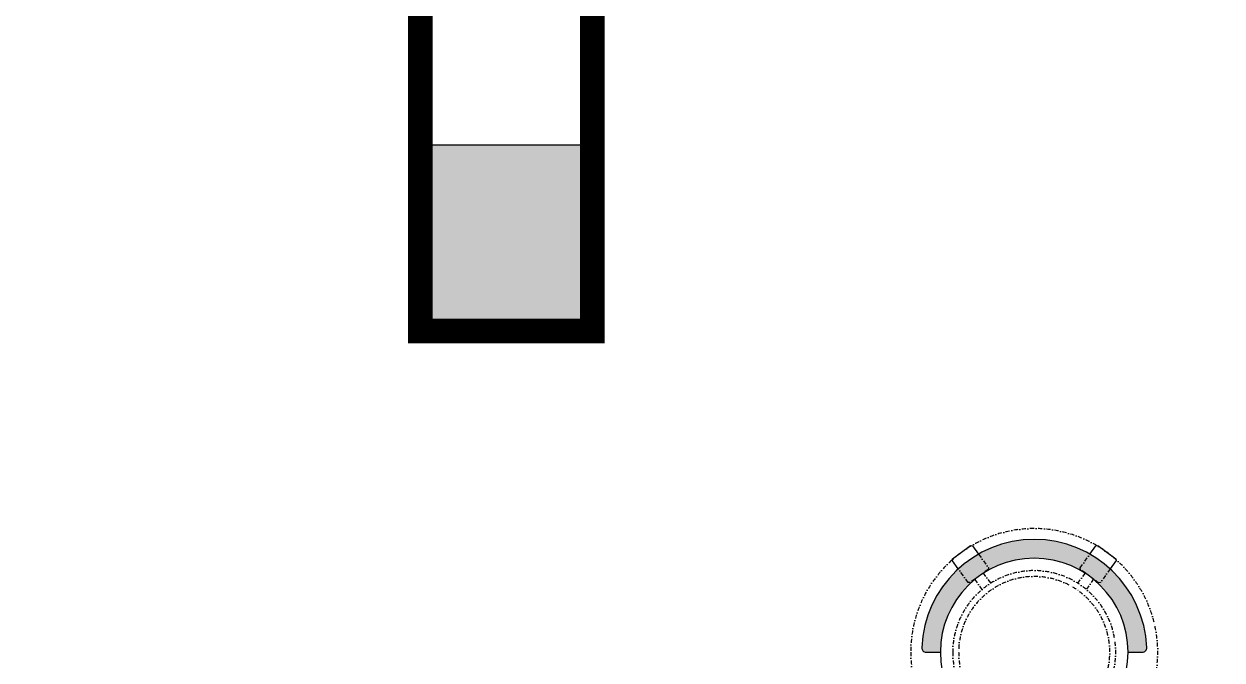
# Model space of a CAD drawing. Header units: feet. Extents: x 6760453 to 6769213, y -5286336 to -5277010.
# Drawn here: x 6764836 to 6767261, y -5280234 to -5278947 of the extents above; entities that cross this region are included whole.
import ezdxf

# ---------------------------------------------------------------- set-up
doc = ezdxf.new("R2010")
doc.units = ezdxf.units.FT
doc.header["$LTSCALE"] = 33
doc.header["$MEASUREMENT"] = 0
doc.linetypes.add('ACAD_ISO03W100', pattern=[30, 12, -18])
doc.linetypes.add('DASHDOT2', pattern=[0.5, 0.25, -0.125, 0, -0.125])
for name, color, linetype, lineweight in [('A-COL', 243, 'Continuous', 9), ('column hatch', 5, 'Continuous', 0), ('HATCH', 9, 'Continuous', 9), ('LENS-DIM', 252, 'Continuous', 5), ('LENS-PARTITION', 21, 'Continuous', 25), ('LK-FF&E FLOOR', 1, 'Continuous', 9), ('LK-FLUTTED FINISH', 20, 'Continuous', 30), ('LN-ELEVATION-1', 81, 'Continuous', 25)]:
    doc.layers.add(name, color=color, linetype=linetype, lineweight=lineweight)

# ---------------------------------------------------------------- blocks, each defined once
blk = doc.blocks.new('DR STOOL')
at = {"layer": 'HATCH'}
h = blk.add_hatch(dxfattribs=at)
h.set_pattern_fill('ANSI36', color=250, angle=-90.00000000000001)
h.set_pattern_definition([(315, (-227.8099174643867, 917.3997257252777), (6.173926083235043, -1.683798022700468), [7.9375, -1.587499999999999, 0, -1.587499999999999])])
edge = h.paths.add_edge_path()
edge.add_line((-190.0000000041909, 4.511094e-10), (-218.6899174675346, 4.511094e-10))
edge.add_arc((-218.6899174670689, 9.120000000388245), 9.119999999940092, 177.6119845363388, 269.9999999996136, ccw=False)
edge.add_arc((-1.8626451e-09, 3.565219e-10), 228.000000002257, 2.3880154632688004, 177.6119845367313, ccw=False)
edge.add_arc((218.6899174633436, 9.120000000497384), 9.120000000051716, -90.00000000034493, 2.3880154629299, ccw=False)
edge.add_line((218.6899174633436, 4.511094e-10), (190, 4.511094e-10))
edge.add_arc((-1.8626451e-09, 4.511094e-10), 190.000000001979, -1.27e-14, 180)
at = {"layer": 'LN-ELEVATION-1', "color": 1, "ltscale": 100}
for p, q in [((-128.6221585394814, 215.4841044476634), (-165.2704676063731, 189.0243927398114)), ((-124.7228340068832, 214.8545704018979), (-128.6221585394814, 215.4841044476634)), ((-112.6981821293011, 198.1996966340157), (-124.7228340068832, 214.8545704018979)), ((124.7553772013634, 214.9803744515593), (112.5488144652918, 198.2845540212292)), ((128.7014972954057, 215.5933048763618), (124.7553772013634, 214.9803744515593)), ((128.7014972954057, 215.5933048763618), (124.7553772013634, 214.9803744515593)), ((165.1911288509145, 188.915192311113), (128.7014972954057, 215.5933048763618)), ((165.1911288509145, 188.915192311113), (128.7014972954057, 215.5933048763618)), ((-165.2704676063731, 189.0243927398114), (-165.9069543029182, 185.0820035930228)), ((-165.9069543029182, 185.0820035930228), (-153.8003208162263, 168.3135803133482)), ((153.6734594982117, 168.4294150282658), (165.7973639420234, 185.0121775862135)), ((165.7973639420234, 185.0121775862135), (165.1911288509145, 188.915192311113)), ((165.7973639420234, 185.0121775862135), (165.1911288509145, 188.915192311113)), ((-191.2928382232785, -35.45407700946089), (-242.9550312487409, -52.24013893969095)), ((-187.9259491492994, -37.1695928365807), (-191.2928382232785, -35.45407700946089)), ((-184.1424400564283, -48.81403796559607), (-187.9259491492994, -37.1695928365807)), ((188.0651108901948, -36.96233201187715), (184.0504167033359, -49.19388854173303)), ((191.3981811110861, -35.27656588272658), (188.0651108901948, -36.96233201187715)), ((243.0100176925771, -52.21682526778022), (191.3981811110861, -35.27656588272658)), ((-242.9550312487409, -52.24013893969095), (-244.7482102331705, -55.75945052818861)), ((-244.7482102331705, -55.75945052818861), (-230.7800458371639, -98.74904560100549)), ((-173.8639617776498, -80.4479453730819), (-177.8421125086024, -68.2044548037811)), ((177.6922140880488, -68.56540505095472), (173.8739495249465, -80.1985000452405)), ((230.715890809428, -98.7280946081737), (244.8123673382215, -55.78040257930116)), ((244.8123673382215, -55.78040257930116), (243.0100176925771, -52.21682526778022)), ((-227.2218665438704, -100.5620286722478), (-175.5596735184081, -83.7759667420105)), ((-175.5596735184081, -83.7759667420105), (-173.8639617776498, -80.4479453730819)), ((173.8739495249465, -80.1985000452405), (175.5794035866856, -83.5704969359358)), ((175.5794035866856, -83.5704969359358), (227.1912401677109, -100.5107563209894)), ((-230.7800458371639, -98.74904560100549), (-227.2218665438704, -100.5620286722478)), ((227.1912401677109, -100.5107563209894), (230.715890809428, -98.7280946081737)), ((-22.72193054761737, -190.2142363802995), (-25.39390889601782, -192.886214728569)), ((-25.39390889601782, -192.886214728569), (-25.39390889601782, -247.2070584567482)), ((-10.47823652112856, -190.2142363802995), (-22.72193054761737, -190.2142363802995)), ((22.78362171910703, -190.2142363802995), (9.910054048988968, -190.2142363802995)), ((25.42475448176265, -192.8553691428751), (22.78362171910703, -190.2142363802995)), ((25.42475448176265, -247.1762128710543), (25.42475448176265, -192.8553691428751)), ((-25.39390889601782, -247.2070584567482), (-22.60096735274419, -250)), ((-22.60096735274419, -250), (22.60096735274419, -250)), ((22.60096735274419, -250), (25.42475448176265, -247.1762128710543))]:
    blk.add_line(p, q, dxfattribs=at)
at = {"layer": 'LN-ELEVATION-1', "linetype": 'DASHDOT2'}
for p, q in [((-92.92521573789418, 170.8129362839827), (-112.6981821293011, 198.1996966340157)), ((112.5488144652918, 198.2845540212292), (92.69529851106927, 171.1294289919315)), ((-93.52748446213081, 167.0824927485227), (-92.92521573789418, 170.8129362839827)), ((92.69529851106927, 171.1294289919315), (93.26858203159645, 167.4385604566923)), ((-153.8003208162263, 168.3135803133482), (-134.1093360339291, 141.0403694751003)), ((-130.4219571123831, 140.4450534014686), (-119.9844727469608, 147.9808124662595)), ((-119.9844727469608, 147.9808124662595), (-105.3687285655178, 126.9741353208374)), ((-103.4542870586738, 159.9154408004979), (-93.52748446213081, 167.0824927485227)), ((-88.15393704269081, 139.4771787207864), (-103.4542870586738, 159.9154408004979)), ((103.6608748426661, 159.8406005539291), (88.19885099539533, 139.4487815762331)), ((93.26858203159645, 167.4385604566923), (103.6608748426661, 159.8406005539291)), ((105.4096150295809, 126.94019481352), (120.1194891873747, 147.8074627162714)), ((120.1194891873747, 147.8074627162714), (130.0033113472163, 140.5812532722048)), ((133.7372852512635, 141.1612321265929), (153.6734594982117, 168.4294150282658)), ((-134.1093360339291, 141.0403694751003), (-130.4219571123831, 140.4450534014686)), ((130.0033113472163, 140.5812532722048), (133.7372852512635, 141.1612321265929)), ((-159.954806596972, -40.49024384317454), (-184.1424400564283, -48.81403796559607)), ((184.0504167033359, -49.19388854173303), (159.8786162491887, -40.79004861696012)), ((-177.8421125086024, -68.2044548037811), (-153.4148110738024, -60.73628028803068)), ((153.3006618716754, -61.02382378749462), (177.6922140880488, -68.56540505095472)), ((-10.92024635523557, -164.6382343793375), (-10.47823652112856, -190.2142363802995)), ((9.910054048988968, -190.2142363802995), (10.35584833659231, -164.674698740353))]:
    blk.add_line(p, q, dxfattribs=at)
at = {"layer": 'LN-ELEVATION-1', "color": 1, "ltscale": 100}
blk.add_lwpolyline([(-190.0000000023283, 0), (-218.6899174656719, 0, -0.4264743413925903), (-227.8019973598421, 9.5, -0.959166304662544), (227.8019973593764, 9.5, -0.4264743413925903), (218.6899174647406, 0), (190.0000000013969, 0)], format="xyb", dxfattribs=at)
at = {"layer": 'LN-ELEVATION-1', "linetype": 'DASHDOT2'}
for radius in [250, 165, 153]:
    blk.add_circle((0, 0), radius, dxfattribs=at)
at = {"layer": 'LN-ELEVATION-1', "color": 1, "ltscale": 100}
blk.add_circle((0, 0), 190, dxfattribs=at)
blk = doc.blocks.new('A$C0752b630')
at = {"layer": 'column hatch'}
h = blk.add_hatch(color=8, dxfattribs=at)
h.dxf.hatch_style = 1
h.paths.add_polyline_path([(-5049, 270), (-5343, 270), (-5343, -40), (-5049, -40)])
h.paths.add_polyline_path([(-5049, -2549), (-5343, -2549), (-5343, -2854), (-5049, -2854)])
h.paths.add_polyline_path([(-2826, -2539), (-3308, -2539), (-3376, -2539), (-3376, -2854), (-2826, -2854)])
h.paths.add_polyline_path([(451, -2539), (-436, -2539), (-436, -2854), (451, -2854)])
h.paths.add_polyline_path([(3417, -2488), (3155, -2488), (3155, -2539), (2858, -2539), (2858, -2854), (3417, -2854)])
h.paths.add_polyline_path([(158, 378), (-158, 378), (-158, 0), (158, 0)])
h.paths.add_polyline_path([(-3101, 286), (-3158, 286), (-3376, 286), (-3376, -19), (-3161, -19), (-3102.962203457952, -19)])
h.paths.add_polyline_path([(-3085, 3075), (-3365, 3075), (-3365, 2773), (-3085, 2773)])
h.paths.add_polyline_path([(190, 3090), (-158, 3090), (-158, 2714), (190, 2714)])
h.paths.add_polyline_path([(3417, 5272), (3105, 5272), (3105, 4860), (3417, 4860)])
h.paths.add_polyline_path([(3417, 3087), (3105, 3087), (3105, 2748), (3417, 2748)])
at = {"layer": 'A-COL'}
for p, q in [((-158, 3090), (-158, 2714)), ((190, 3090), (-158, 3090)), ((190, 2714), (190, 3090)), ((-158, 2714), (190, 2714))]:
    blk.add_line(p, q, dxfattribs=at)

msp = doc.modelspace()

# ---------------------------------------------------------------- linework, layer by layer
at = {"layer": 'LENS-PARTITION'}
msp.add_lwpolyline([(6765638.168993054, -5279192.207375905), (6765986.168993054, -5279192.207375905), (6765986.168993054, -5278840.207375895), (6765638.168993054, -5278840.207375895)], close=True, dxfattribs=at)
at = {"layer": 'LK-FLUTTED FINISH', "linetype": 'ACAD_ISO03W100', "ltscale": 0.05, "const_width": 50}
msp.add_lwpolyline([(6764161.168993053, -5279740.207375895), (6764161.168993053, -5278840.207375895), (6765638.168993054, -5278840.207375895), (6765638.168993055, -5279568.207375905), (6765986.168993054, -5279568.207375905), (6765986.168993054, -5278840.207375895), (6767311.168988908, -5278840.20737626)], dxfattribs=at)

# ---------------------------------------------------------------- block references
at = {"layer": 'LENS-DIM', "color": 2}
msp.add_blockref('A$C0752b630', (6765796.168993054, -5282282.207375905), dxfattribs=at)
at = {"layer": 'LK-FF&E FLOOR', "xscale": -1}
msp.add_blockref('DR STOOL', (6766880.968432667, -5280218.017270494), dxfattribs=at)

doc.saveas('drawing.dxf')
